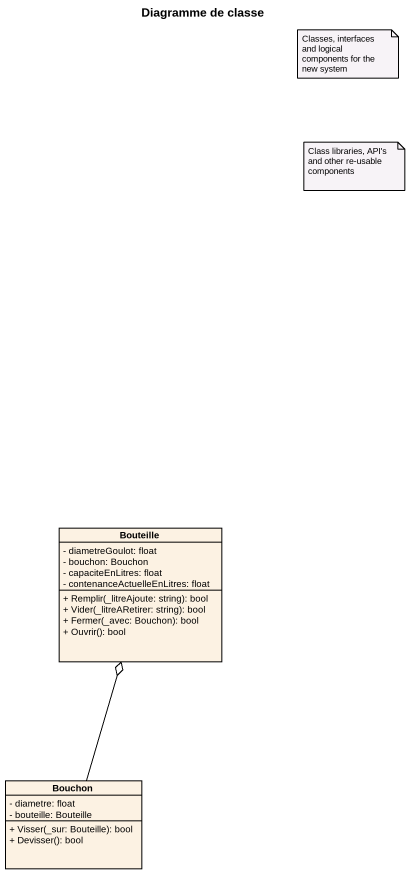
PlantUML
@startuml
title Diagramme de classe
hide circle
hide empty members
skinparam classAttributeIconSize 0
class Bouteille {
  - diametreGoulot: float
  - bouchon: Bouchon
  - capaciteEnLitres: float
  - contenanceActuelleEnLitres: float
  + Remplir(_litreAjoute: string): bool
  + Vider(_litreARetirer: string): bool
  + Fermer(_avec: Bouchon): bool
  + Ouvrir(): bool
}
class Bouchon {
  - diametre: float
  - bouteille: Bouteille
  + Visser(_sur: Bouteille): bool
  + Devisser(): bool
}
Bouchon -up-o Bouteille
note as N1
  Classes, interfaces and logical components for the new system
end note
note as N2
  Class libraries, API's and other re-usable components
end note
@enduml
